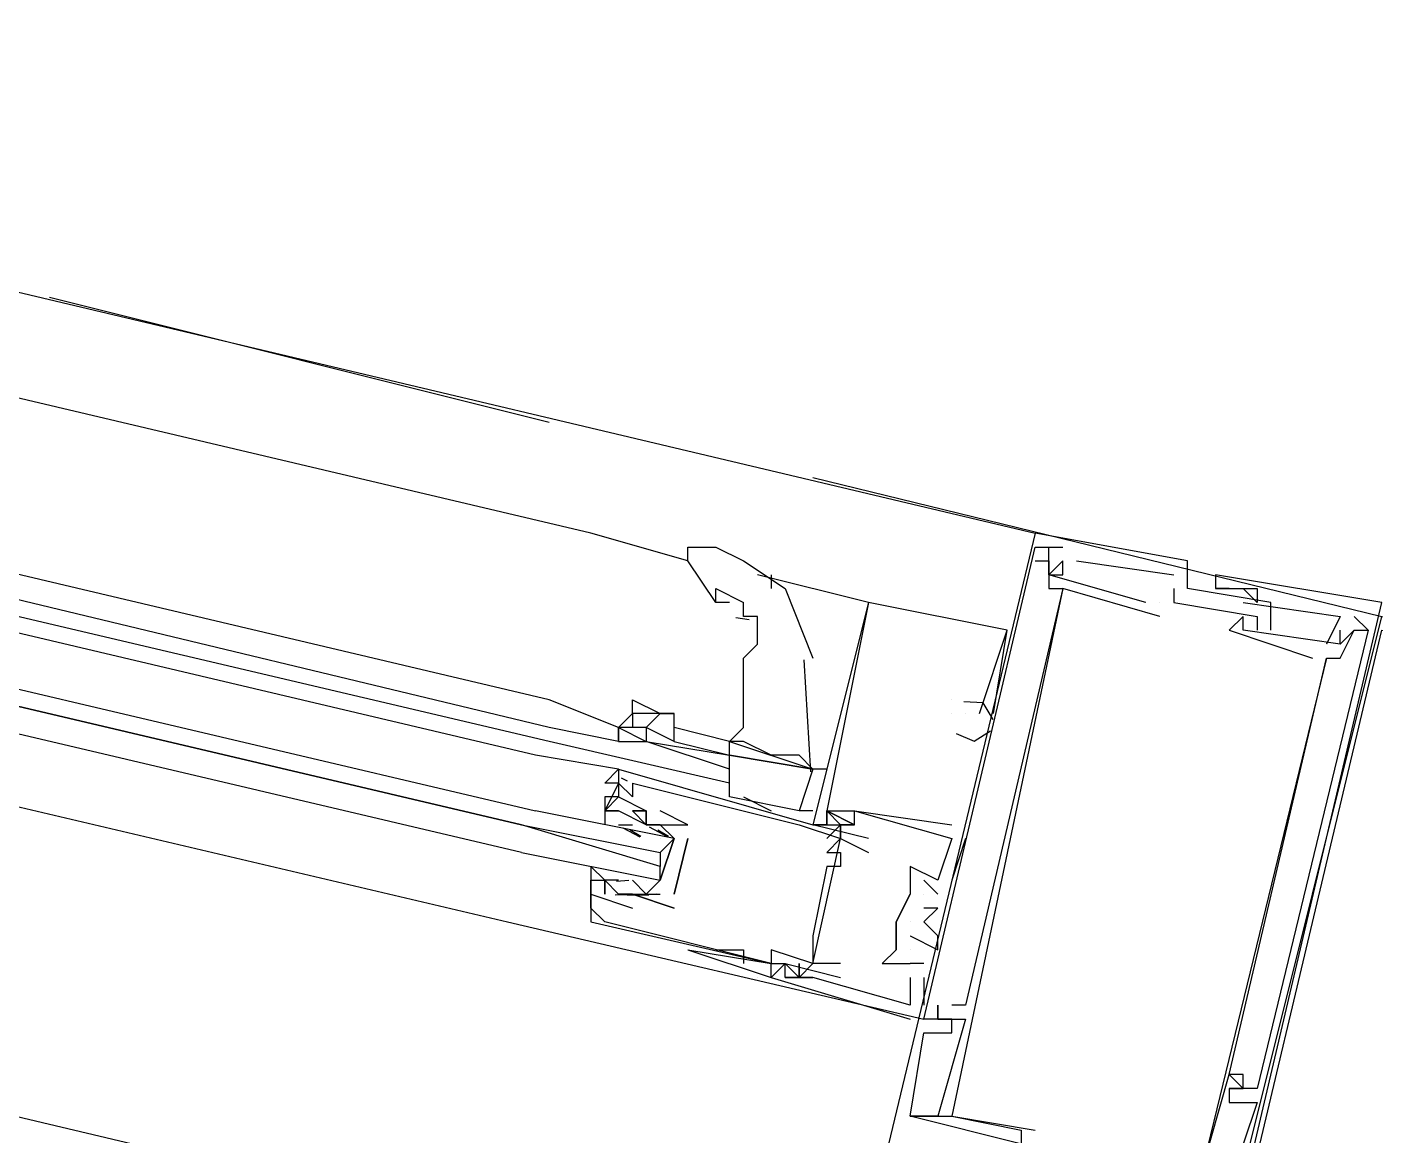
# Model space of a CAD drawing. Header units: feet. Extents: x -84 to 198, y -22 to 181.
# Drawn here: x 101.618 to 102.913, y 25.013 to 26.077 of the extents above; entities that cross this region are included whole.
import ezdxf

# ---------------------------------------------------------------- set-up
doc = ezdxf.new("R2010")
doc.units = ezdxf.units.FT
doc.layers.add('A-LINEA', color=7, linetype='CONTINUOUS')

msp = doc.modelspace()

# ---------------------------------------------------------------- linework, layer by layer
at = {"layer": 'A-LINEA'}
for p, q in [((95.3333, 27.3111), (102.5867, 25.5911)), ((95.16, 26.5511), (102.4, 24.8444)), ((102.16, 25.5911), (99.0533, 26.3244)), ((102.12, 25.4311), (99.0133, 26.1644)), ((102.12, 25.4044), (99.0133, 26.1511)), ((102.12, 25.3911), (99, 26.1244)), ((102.1067, 25.3778), (99, 26.1111)), ((98.96, 25.9511), (102.08, 25.2178)), ((101.64, 25.8178), (102.12, 25.6978)), ((101.64, 25.8178), (102.12, 25.6978)), ((102.3733, 25.6444), (102.92, 25.5111)), ((102.3733, 25.6444), (102.92, 25.5111)), ((102.2533, 25.5644), (102.16, 25.5911)), ((102.5867, 25.5911), (102.5867, 25.5911)), ((102.5867, 25.5911), (102.5867, 25.5911)), ((102.5867, 25.5911), (102.5867, 25.5911)), ((102.5867, 25.5778), (102.5867, 25.5778)), ((102.5867, 25.5778), (102.5867, 25.5778)), ((102.5867, 25.5778), (102.5867, 25.5778)), ((102.6, 25.5778), (102.6, 25.5778)), ((102.6, 25.5778), (102.6, 25.5778)), ((102.6, 25.5778), (102.6, 25.5778)), ((102.6133, 25.5778), (102.6133, 25.5778)), ((102.6133, 25.5778), (102.6133, 25.5778)), ((102.6133, 25.5778), (102.6133, 25.5778)), ((102.5867, 25.5644), (102.5867, 25.5644)), ((102.5867, 25.5644), (102.5867, 25.5644)), ((102.5867, 25.5644), (102.5867, 25.5644)), ((102.6, 25.5644), (102.6, 25.5644)), ((102.6, 25.5644), (102.6, 25.5644)), ((102.6, 25.5644), (102.6, 25.5644)), ((102.6, 25.5644), (102.6, 25.5644)), ((102.6, 25.5644), (102.6, 25.5644)), ((102.6, 25.5644), (102.6, 25.5644)), ((102.6133, 25.5644), (102.6133, 25.5644)), ((102.6133, 25.5644), (102.6133, 25.5644)), ((102.6133, 25.5644), (102.6133, 25.5644)), ((102.6133, 25.5644), (102.6133, 25.5644)), ((102.6133, 25.5644), (102.6133, 25.5644)), ((102.6133, 25.5644), (102.6133, 25.5644)), ((102.6267, 25.5644), (102.72, 25.5511)), ((102.6267, 25.5644), (102.6267, 25.5644)), ((102.6267, 25.5644), (102.72, 25.5511)), ((102.6267, 25.5644), (102.6267, 25.5644)), ((102.6267, 25.5644), (102.72, 25.5511)), ((102.6267, 25.5644), (102.6267, 25.5644)), ((102.7333, 25.5644), (102.7333, 25.5644)), ((102.7333, 25.5644), (102.7333, 25.5644)), ((102.7333, 25.5644), (102.7333, 25.5644)), ((102.4267, 25.5244), (102.32, 25.5511)), ((102.3333, 25.5511), (102.3333, 25.5378)), ((102.6, 25.5511), (102.6, 25.5511)), ((102.6, 25.5511), (102.6, 25.5511)), ((102.6, 25.5511), (102.6, 25.5511)), ((102.6, 25.5511), (102.6, 25.5511)), ((102.6, 25.5511), (102.6, 25.5511)), ((102.6, 25.5511), (102.6, 25.5511)), ((102.6133, 25.5511), (102.6133, 25.5511)), ((102.6133, 25.5511), (102.6133, 25.5511)), ((102.6133, 25.5511), (102.6133, 25.5511)), ((102.72, 25.5511), (102.72, 25.5511)), ((102.72, 25.5511), (102.72, 25.5511)), ((102.72, 25.5511), (102.72, 25.5511)), ((102.76, 25.5511), (102.76, 25.5511)), ((102.76, 25.5511), (102.76, 25.5511)), ((102.76, 25.5511), (102.76, 25.5511)), ((102.6, 25.5378), (102.6, 25.5378)), ((102.6, 25.5378), (102.6, 25.5378)), ((102.6, 25.5378), (102.6, 25.5378)), ((102.6133, 25.5378), (102.6133, 25.5378)), ((102.6133, 25.5378), (102.6133, 25.5378)), ((102.6133, 25.5378), (102.6133, 25.5378)), ((102.6133, 25.5378), (102.6133, 25.5378)), ((102.6133, 25.5378), (102.6133, 25.5378)), ((102.6133, 25.5378), (102.6133, 25.5378)), ((102.72, 25.5378), (102.72, 25.5378)), ((102.72, 25.5378), (102.72, 25.5378)), ((102.72, 25.5378), (102.72, 25.5378)), ((102.7333, 25.5378), (102.7333, 25.5378)), ((102.7333, 25.5378), (102.7333, 25.5378)), ((102.7333, 25.5378), (102.7333, 25.5378)), ((102.76, 25.5378), (102.76, 25.5378)), ((102.76, 25.5378), (102.76, 25.5378)), ((102.76, 25.5378), (102.76, 25.5378)), ((102.76, 25.5378), (102.76, 25.5378)), ((102.76, 25.5378), (102.76, 25.5378)), ((102.76, 25.5378), (102.76, 25.5378)), ((102.7733, 25.5378), (102.7733, 25.5378)), ((102.7733, 25.5378), (102.7733, 25.5378)), ((102.7733, 25.5378), (102.7733, 25.5378)), ((102.7733, 25.5378), (102.7733, 25.5378)), ((102.7733, 25.5378), (102.7733, 25.5378)), ((102.7733, 25.5378), (102.7733, 25.5378)), ((102.7867, 25.5378), (102.7867, 25.5378)), ((102.7867, 25.5378), (102.7867, 25.5378)), ((102.7867, 25.5378), (102.7867, 25.5378)), ((102.8, 25.5378), (102.8, 25.5378)), ((102.8, 25.5378), (102.8, 25.5378)), ((102.8, 25.5378), (102.8, 25.5378)), ((102.2933, 25.5244), (102.28, 25.5244)), ((102.4267, 25.5244), (102.4267, 25.5244)), ((102.4267, 25.5244), (102.4267, 25.5244)), ((102.4267, 25.5244), (102.4267, 25.5244)), ((102.4267, 25.5244), (102.4267, 25.5244)), ((102.4267, 25.5244), (102.4267, 25.5244)), ((102.4267, 25.5244), (102.4267, 25.5244)), ((102.4267, 25.5244), (102.4267, 25.5244)), ((102.4267, 25.5244), (102.4267, 25.5244)), ((102.4267, 25.5244), (102.4267, 25.5244)), ((102.6933, 25.5244), (102.6933, 25.5244)), ((102.6933, 25.5244), (102.6933, 25.5244)), ((102.6933, 25.5244), (102.6933, 25.5244)), ((102.7067, 25.5244), (102.7067, 25.5244)), ((102.7067, 25.5244), (102.7067, 25.5244)), ((102.7067, 25.5244), (102.7067, 25.5244)), ((102.7067, 25.5244), (102.7067, 25.5244)), ((102.7067, 25.5244), (102.7067, 25.5244)), ((102.7067, 25.5244), (102.7067, 25.5244)), ((102.72, 25.5244), (102.72, 25.5244)), ((102.72, 25.5244), (102.72, 25.5244)), ((102.72, 25.5244), (102.72, 25.5244)), ((102.7867, 25.5244), (102.7867, 25.5244)), ((102.7867, 25.5244), (102.7867, 25.5244)), ((102.7867, 25.5244), (102.7867, 25.5244)), ((102.8, 25.5244), (102.8, 25.5244)), ((102.8, 25.5244), (102.8, 25.5244)), ((102.8, 25.5244), (102.8, 25.5244)), ((102.8133, 25.5244), (102.8133, 25.5244)), ((102.8133, 25.5244), (102.8133, 25.5244)), ((102.8133, 25.5244), (102.8133, 25.5244)), ((102.3121, 25.5079), (102.2993, 25.5097)), ((102.7067, 25.5111), (102.7067, 25.5111)), ((102.7067, 25.5111), (102.7067, 25.5111)), ((102.7067, 25.5111), (102.7067, 25.5111)), ((102.7867, 25.5111), (102.7867, 25.5111)), ((102.7867, 25.5111), (102.7867, 25.5111)), ((102.7867, 25.5111), (102.7867, 25.5111)), ((102.8, 25.5111), (102.8, 25.5111)), ((102.8, 25.5111), (102.8, 25.5111)), ((102.8, 25.5111), (102.8, 25.5111)), ((102.88, 25.5111), (102.88, 25.5111)), ((102.88, 25.5111), (102.88, 25.5111)), ((102.88, 25.5111), (102.88, 25.5111)), ((102.8933, 25.5111), (102.9067, 25.4978)), ((102.8933, 25.5111), (102.8933, 25.5111)), ((102.8933, 25.5111), (102.9067, 25.4978)), ((102.8933, 25.5111), (102.8933, 25.5111)), ((102.8933, 25.5111), (102.9067, 25.4978)), ((102.8933, 25.5111), (102.8933, 25.5111)), ((102.5467, 25.4178), (102.56, 25.4978)), ((102.5467, 25.4178), (102.56, 25.4978)), ((102.5467, 25.4178), (102.56, 25.4978)), ((102.56, 25.4978), (102.56, 25.4978)), ((102.56, 25.4978), (102.56, 25.4978)), ((102.56, 25.4978), (102.56, 25.4978)), ((102.56, 25.4978), (102.56, 25.4978)), ((102.56, 25.4978), (102.56, 25.4978)), ((102.56, 25.4978), (102.56, 25.4978)), ((102.7733, 25.4978), (102.7733, 25.4978)), ((102.7733, 25.4978), (102.7733, 25.4978)), ((102.7733, 25.4978), (102.7733, 25.4978)), ((102.7867, 25.4978), (102.7867, 25.4978)), ((102.7867, 25.4978), (102.7867, 25.4978)), ((102.7867, 25.4978), (102.7867, 25.4978)), ((102.8, 25.4978), (102.8, 25.4978)), ((102.8, 25.4978), (102.8, 25.4978)), ((102.8, 25.4978), (102.8, 25.4978)), ((102.8133, 25.4978), (102.8133, 25.4978)), ((102.8133, 25.4978), (102.8133, 25.4978)), ((102.8133, 25.4978), (102.8133, 25.4978)), ((102.88, 25.4844), (102.88, 25.4978)), ((102.88, 25.4978), (102.88, 25.4978)), ((102.88, 25.4844), (102.88, 25.4978)), ((102.88, 25.4978), (102.88, 25.4978)), ((102.88, 25.4844), (102.88, 25.4978)), ((102.88, 25.4978), (102.88, 25.4978)), ((102.8933, 25.4978), (102.8933, 25.4978)), ((102.8933, 25.4978), (102.8933, 25.4978)), ((102.8933, 25.4978), (102.8933, 25.4978)), ((102.8933, 25.4978), (102.8933, 25.4978)), ((102.8933, 25.4978), (102.8933, 25.4978)), ((102.8933, 25.4978), (102.8933, 25.4978)), ((102.8933, 25.4978), (102.8933, 25.4978)), ((102.8933, 25.4978), (102.8933, 25.4978)), ((102.8933, 25.4978), (102.8933, 25.4978)), ((102.9067, 25.4978), (102.9067, 25.4978)), ((102.9067, 25.4978), (102.9067, 25.4978)), ((102.9067, 25.4978), (102.9067, 25.4978)), ((102.8667, 25.4844), (102.8667, 25.4844)), ((102.8667, 25.4844), (102.8667, 25.4844)), ((102.8667, 25.4844), (102.8667, 25.4844)), ((102.88, 25.4844), (102.88, 25.4844)), ((102.88, 25.4844), (102.88, 25.4844)), ((102.88, 25.4844), (102.88, 25.4844)), ((102.88, 25.4844), (102.88, 25.4844)), ((102.88, 25.4844), (102.88, 25.4844)), ((102.88, 25.4844), (102.88, 25.4844)), ((102.3713, 25.3618), (102.365, 25.4694)), ((102.8533, 25.4711), (102.8533, 25.4711)), ((102.8533, 25.4711), (102.8533, 25.4711)), ((102.8533, 25.4711), (102.8533, 25.4711)), ((102.8667, 25.4711), (102.8667, 25.4711)), ((102.8667, 25.4711), (102.8667, 25.4711)), ((102.8667, 25.4711), (102.8667, 25.4711)), ((102.8667, 25.4711), (102.8667, 25.4711)), ((102.8667, 25.4711), (102.8667, 25.4711)), ((102.8667, 25.4711), (102.8667, 25.4711)), ((102.88, 25.4711), (102.88, 25.4711)), ((102.88, 25.4711), (102.88, 25.4711)), ((102.88, 25.4711), (102.88, 25.4711)), ((102.1867, 25.4044), (102.12, 25.4311)), ((102.2, 25.4311), (102.2, 25.4311)), ((102.5067, 25.4311), (102.5067, 25.4311)), ((102.5067, 25.4311), (102.5067, 25.4311)), ((102.5067, 25.4311), (102.5067, 25.4311)), ((102.5067, 25.4311), (102.5067, 25.4311)), ((102.5067, 25.4311), (102.5067, 25.4311)), ((102.5067, 25.4311), (102.5067, 25.4311)), ((102.2, 25.4178), (102.2, 25.4178)), ((102.5067, 25.4178), (102.5067, 25.4178)), ((102.5067, 25.4178), (102.5067, 25.4178)), ((102.5067, 25.4178), (102.5067, 25.4178)), ((102.5067, 25.4178), (102.5067, 25.4178)), ((102.5067, 25.4178), (102.5067, 25.4178)), ((102.5067, 25.4178), (102.5067, 25.4178)), ((102.52, 25.4178), (102.52, 25.4178)), ((102.52, 25.4178), (102.52, 25.4178)), ((102.52, 25.4178), (102.52, 25.4178)), ((102.5333, 25.4178), (102.5333, 25.4178)), ((102.5333, 25.4178), (102.5333, 25.4178)), ((102.5333, 25.4178), (102.5333, 25.4178)), ((102.5333, 25.4178), (102.5333, 25.4178)), ((102.5333, 25.4178), (102.5333, 25.4178)), ((102.5333, 25.4178), (102.5333, 25.4178)), ((102.5333, 25.4178), (102.5333, 25.4178)), ((102.5333, 25.4178), (102.5333, 25.4178)), ((102.5333, 25.4178), (102.5333, 25.4178)), ((102.5467, 25.4178), (102.5467, 25.4178)), ((102.5467, 25.4178), (102.5467, 25.4178)), ((102.5467, 25.4178), (102.5467, 25.4178)), ((102.1867, 25.3911), (102.12, 25.4044)), ((102.1867, 25.4044), (102.1867, 25.4044)), ((102.2, 25.4044), (102.1867, 25.4044)), ((102.2933, 25.3911), (102.24, 25.4044)), ((102.2933, 25.3511), (102.12, 25.3911)), ((102.1867, 25.3911), (102.1867, 25.3911)), ((102.24, 25.3911), (102.2933, 25.3778)), ((102.2933, 25.3911), (102.2933, 25.3911)), ((102.2933, 25.3911), (102.2933, 25.3911)), ((102.2933, 25.3778), (102.2933, 25.3778)), ((102.1867, 25.3644), (102.3733, 25.3111)), ((102.1867, 25.3644), (102.1867, 25.3644)), ((102.3867, 25.3644), (102.3733, 25.3644)), ((102.1867, 25.3511), (102.1867, 25.3511)), ((102.1867, 25.3511), (102.1867, 25.3511)), ((102.1893, 25.356), (102.1949, 25.3532)), ((102.1893, 25.356), (102.1949, 25.3532)), ((102.1893, 25.356), (102.1949, 25.3532)), ((102.2, 25.3511), (102.2, 25.3511)), ((102.1867, 25.3378), (102.1867, 25.3378)), ((102.2, 25.3378), (102.2, 25.3378)), ((102.36, 25.3244), (102.2933, 25.3378)), ((102.3067, 25.3378), (102.3333, 25.3244)), ((102.1733, 25.3244), (102.1733, 25.3244)), ((102.1867, 25.3244), (102.1867, 25.3244)), ((102.2, 25.3244), (102.2, 25.3244)), ((102.2, 25.3244), (102.2, 25.3244)), ((102.2133, 25.3244), (102.2133, 25.3244)), ((102.2133, 25.3244), (102.2133, 25.3244)), ((102.2133, 25.3244), (102.2133, 25.3244)), ((102.2267, 25.3244), (102.2267, 25.3244)), ((102.3733, 25.3244), (102.36, 25.3244)), ((102.3867, 25.3244), (102.3867, 25.3244)), ((102.3867, 25.3244), (102.3867, 25.3244)), ((102.3867, 25.3244), (102.3867, 25.3244)), ((102.3867, 25.3244), (102.3867, 25.3244)), ((102.3867, 25.3244), (102.3867, 25.3244)), ((102.3867, 25.3244), (102.3867, 25.3244)), ((102.4133, 25.3244), (102.4133, 25.3244)), ((102.4133, 25.3244), (102.4133, 25.3244)), ((102.4133, 25.3244), (102.4133, 25.3244)), ((102.4133, 25.3244), (102.4133, 25.3244)), ((102.4133, 25.3244), (102.4133, 25.3244)), ((102.4133, 25.3244), (102.4133, 25.3244)), ((102.1867, 25.3111), (102.1867, 25.3111)), ((102.1867, 25.3111), (102.1867, 25.3111)), ((102.1867, 25.3111), (102.2, 25.3111)), ((102.1908, 25.3081), (102.207, 25.2996)), ((102.1978, 25.3063), (102.208, 25.3)), ((102.2, 25.3111), (102.2, 25.3111)), ((102.2133, 25.3111), (102.2133, 25.3111)), ((102.2133, 25.3111), (102.2133, 25.3111)), ((102.2162, 25.3091), (102.2341, 25.2995)), ((102.2245, 25.3063), (102.2346, 25.3)), ((102.2533, 25.3111), (102.2533, 25.3111)), ((102.2533, 25.3111), (102.2533, 25.3111)), ((102.36, 25.3111), (102.36, 25.3111)), ((102.4267, 25.2978), (102.3733, 25.3111)), ((102.3733, 25.3111), (102.3733, 25.3111)), ((102.3733, 25.3111), (102.3733, 25.3111)), ((102.3867, 25.3111), (102.3733, 25.3111)), ((102.3733, 25.3111), (102.3733, 25.3111)), ((102.3867, 25.3111), (102.3733, 25.3111)), ((102.3733, 25.3111), (102.3733, 25.3111)), ((102.3867, 25.3111), (102.3733, 25.3111)), ((102.3733, 25.3111), (102.3733, 25.3111)), ((102.3867, 25.3111), (102.3867, 25.3111)), ((102.3867, 25.3111), (102.3867, 25.3111)), ((102.3867, 25.3111), (102.3867, 25.3111)), ((102.4, 25.3111), (102.4, 25.2978)), ((102.4, 25.3111), (102.4, 25.2978)), ((102.4, 25.3111), (102.4, 25.3111)), ((102.4, 25.3111), (102.4, 25.3111)), ((102.4, 25.3111), (102.4, 25.2978)), ((102.4, 25.3111), (102.4, 25.2978)), ((102.4, 25.3111), (102.4, 25.3111)), ((102.4, 25.3111), (102.4, 25.3111)), ((102.4, 25.3111), (102.4, 25.2978)), ((102.4, 25.3111), (102.4, 25.2978)), ((102.4, 25.3111), (102.4, 25.3111)), ((102.4, 25.3111), (102.4, 25.3111)), ((102.4133, 25.3111), (102.4133, 25.3111)), ((102.4133, 25.3111), (102.4133, 25.3111)), ((102.4133, 25.3111), (102.4133, 25.3111)), ((102.4133, 25.3111), (102.4133, 25.3111)), ((102.4133, 25.3111), (102.4133, 25.3111)), ((102.4133, 25.3111), (102.4133, 25.3111)), ((102.5067, 25.3111), (102.5067, 25.3111)), ((102.5067, 25.3111), (102.5067, 25.3111)), ((102.5067, 25.3111), (102.5067, 25.3111)), ((102.2267, 25.2978), (102.2267, 25.2978)), ((102.2533, 25.2978), (102.24, 25.2444)), ((102.2533, 25.2978), (102.2533, 25.2978)), ((102.2533, 25.2978), (102.2533, 25.2978)), ((102.3733, 25.1778), (102.4, 25.2978)), ((102.3733, 25.1778), (102.4, 25.2978)), ((102.3733, 25.1778), (102.4, 25.2978)), ((102.4, 25.2978), (102.4, 25.2978)), ((102.4, 25.2978), (102.4, 25.2978)), ((102.4267, 25.2978), (102.4267, 25.2978)), ((102.52, 25.2978), (102.5067, 25.2578)), ((102.5067, 25.2978), (102.5067, 25.2978)), ((102.5067, 25.2978), (102.5067, 25.2978)), ((102.52, 25.2978), (102.5067, 25.2578)), ((102.5067, 25.2978), (102.5067, 25.2978)), ((102.5067, 25.2978), (102.5067, 25.2978)), ((102.52, 25.2978), (102.5067, 25.2578)), ((102.5067, 25.2978), (102.5067, 25.2978)), ((102.5067, 25.2978), (102.5067, 25.2978)), ((102.52, 25.2978), (102.52, 25.2978)), ((102.52, 25.2978), (102.52, 25.2978)), ((102.52, 25.2978), (102.52, 25.2978)), ((102.2267, 25.2844), (102.2267, 25.2711)), ((102.3867, 25.2844), (102.3867, 25.2844)), ((102.4, 25.2844), (102.4, 25.2844)), ((102.4267, 25.2844), (102.4267, 25.2844)), ((102.3867, 25.2711), (102.3867, 25.2711)), ((102.4, 25.2711), (102.4, 25.2711)), ((102.4667, 25.2711), (102.4667, 25.2711)), ((102.4667, 25.2711), (102.4667, 25.2711)), ((102.4667, 25.2711), (102.4667, 25.2711)), ((102.16, 25.2578), (102.16, 25.2578)), ((102.1733, 25.2578), (102.1733, 25.2578)), ((102.1867, 25.2578), (102.1733, 25.2578)), ((102.1964, 25.2576), (102.1846, 25.2566)), ((102.1867, 25.2578), (102.1867, 25.2578)), ((102.2133, 25.2578), (102.2133, 25.2578)), ((102.4667, 25.2578), (102.4667, 25.2444)), ((102.48, 25.2578), (102.4933, 25.2444)), ((102.48, 25.2578), (102.48, 25.2578)), ((102.48, 25.2578), (102.4933, 25.2444)), ((102.48, 25.2578), (102.48, 25.2578)), ((102.48, 25.2578), (102.4933, 25.2444)), ((102.48, 25.2578), (102.48, 25.2578)), ((102.4933, 25.2578), (102.4933, 25.2578)), ((102.4933, 25.2578), (102.4933, 25.2578)), ((102.4933, 25.2578), (102.4933, 25.2578)), ((102.4933, 25.2578), (102.4933, 25.2578)), ((102.4933, 25.2578), (102.4933, 25.2578)), ((102.4933, 25.2578), (102.4933, 25.2578)), ((102.5067, 25.2578), (102.5067, 25.2578)), ((102.5067, 25.2578), (102.5067, 25.2578)), ((102.5067, 25.2578), (102.5067, 25.2578)), ((102.16, 25.2444), (102.16, 25.2444)), ((102.2018, 25.2437), (102.1835, 25.2434)), ((102.1867, 25.2444), (102.1867, 25.2444)), ((102.2156, 25.2436), (102.1952, 25.243)), ((102.2, 25.2444), (102.2, 25.2444)), ((102.2, 25.2444), (102.2, 25.2444)), ((102.2231, 25.2443), (102.2112, 25.2433)), ((102.24, 25.2444), (102.24, 25.2444)), ((102.24, 25.2444), (102.24, 25.2444)), ((102.4667, 25.2444), (102.4667, 25.2444)), ((102.4667, 25.2444), (102.4667, 25.2444)), ((102.4667, 25.2444), (102.4667, 25.2444)), ((102.48, 25.2444), (102.48, 25.2444)), ((102.48, 25.2444), (102.48, 25.2444)), ((102.48, 25.2444), (102.48, 25.2444)), ((102.4933, 25.2444), (102.4933, 25.2444)), ((102.4933, 25.2444), (102.4933, 25.2444)), ((102.4933, 25.2444), (102.4933, 25.2444)), ((102.16, 25.2311), (102.16, 25.2311)), ((102.2, 25.2311), (102.2, 25.2311)), ((102.24, 25.2311), (102.24, 25.2311)), ((102.24, 25.2311), (102.24, 25.2311)), ((102.48, 25.2311), (102.48, 25.2311)), ((102.48, 25.2311), (102.48, 25.2311)), ((102.48, 25.2311), (102.48, 25.2311)), ((102.4933, 25.2311), (102.4933, 25.2311)), ((102.4933, 25.2311), (102.4933, 25.2311)), ((102.4933, 25.2311), (102.4933, 25.2311)), ((102.08, 25.2178), (102.48, 25.1244)), ((102.16, 25.2178), (102.16, 25.2178)), ((102.1733, 25.2178), (102.1733, 25.2178)), ((102.4533, 25.2178), (102.4533, 25.2178)), ((102.4533, 25.2178), (102.4533, 25.2178)), ((102.4533, 25.2178), (102.4533, 25.2178)), ((102.4533, 25.2178), (102.4533, 25.2178)), ((102.4533, 25.2178), (102.4533, 25.2178)), ((102.4667, 25.2178), (102.4667, 25.2178)), ((102.4667, 25.2178), (102.4667, 25.2178)), ((102.4667, 25.2178), (102.4667, 25.2178)), ((102.48, 25.2178), (102.48, 25.2178)), ((102.48, 25.2178), (102.48, 25.2178)), ((102.48, 25.2178), (102.48, 25.2178)), ((102.3733, 25.2044), (102.3733, 25.2044)), ((102.4667, 25.2044), (102.4667, 25.2044)), ((102.4667, 25.2044), (102.4667, 25.2044)), ((102.4667, 25.2044), (102.4667, 25.2044)), ((102.4933, 25.2044), (102.4933, 25.2044)), ((102.4933, 25.2044), (102.4933, 25.2044)), ((102.4933, 25.2044), (102.4933, 25.2044)), ((102.2533, 25.1911), (102.3333, 25.1778)), ((102.2533, 25.1911), (102.3333, 25.1778)), ((102.28, 25.1911), (102.3067, 25.1911)), ((102.28, 25.1911), (102.28, 25.1911)), ((102.3067, 25.1911), (102.3067, 25.1778)), ((102.3333, 25.1911), (102.3333, 25.1911)), ((102.3733, 25.1911), (102.3733, 25.1911)), ((102.4533, 25.1911), (102.4533, 25.1911)), ((102.4533, 25.1911), (102.4533, 25.1911)), ((102.4533, 25.1911), (102.4533, 25.1911)), ((102.4667, 25.1911), (102.4667, 25.1911)), ((102.4667, 25.1911), (102.4667, 25.1911)), ((102.4667, 25.1911), (102.4667, 25.1911)), ((102.4933, 25.1911), (102.4933, 25.1911)), ((102.4933, 25.1911), (102.4933, 25.1911)), ((102.4933, 25.1911), (102.4933, 25.1911)), ((102.3333, 25.1778), (102.3333, 25.1778)), ((102.3333, 25.1778), (102.3333, 25.1778)), ((102.3467, 25.1778), (102.3467, 25.1778)), ((102.3467, 25.1778), (102.3467, 25.1778)), ((102.3467, 25.1778), (102.3467, 25.1778)), ((102.3467, 25.1778), (102.3467, 25.1778)), ((102.3467, 25.1644), (102.3467, 25.1778)), ((102.3467, 25.1644), (102.3467, 25.1778)), ((102.36, 25.1644), (102.3733, 25.1778)), ((102.36, 25.1644), (102.3733, 25.1778)), ((102.3733, 25.1778), (102.3733, 25.1778)), ((102.3733, 25.1778), (102.3733, 25.1778)), ((102.4, 25.1778), (102.4, 25.1778)), ((102.44, 25.1778), (102.44, 25.1778)), ((102.44, 25.1778), (102.44, 25.1778)), ((102.44, 25.1778), (102.44, 25.1778)), ((102.4667, 25.1778), (102.4667, 25.1778)), ((102.4667, 25.1778), (102.4667, 25.1778)), ((102.4667, 25.1778), (102.4667, 25.1778)), ((102.4667, 25.1778), (102.4667, 25.1778)), ((102.4667, 25.1778), (102.4667, 25.1778)), ((102.4667, 25.1778), (102.4667, 25.1778)), ((102.48, 25.1778), (102.48, 25.1778)), ((102.48, 25.1778), (102.48, 25.1778)), ((102.48, 25.1778), (102.48, 25.1778)), ((102.32, 25.1644), (102.32, 25.1644)), ((102.3333, 25.1644), (102.3333, 25.1644)), ((102.3333, 25.1644), (102.3333, 25.1644)), ((102.3333, 25.1644), (102.3333, 25.1644)), ((102.3467, 25.1644), (102.3467, 25.1644)), ((102.3467, 25.1644), (102.3467, 25.1644)), ((102.3467, 25.1644), (102.3467, 25.1644)), ((102.36, 25.1644), (102.36, 25.1644)), ((102.36, 25.1644), (102.36, 25.1644)), ((102.36, 25.1644), (102.36, 25.1644)), ((102.36, 25.1644), (102.36, 25.1644)), ((102.3733, 25.1644), (102.3733, 25.1644)), ((102.3733, 25.1644), (102.3733, 25.1644)), ((102.3733, 25.1644), (102.3733, 25.1644)), ((102.3733, 25.1644), (102.3733, 25.1644)), ((102.3733, 25.1644), (102.3733, 25.1644)), ((102.3733, 25.1644), (102.3733, 25.1644)), ((102.4, 25.1644), (102.4, 25.1644)), ((102.4667, 25.1644), (102.4667, 25.1644)), ((102.4667, 25.1644), (102.4667, 25.1644)), ((102.4667, 25.1644), (102.4667, 25.1644)), ((102.48, 25.1644), (102.48, 25.1378)), ((102.48, 25.1644), (102.48, 25.1644)), ((102.48, 25.1644), (102.48, 25.1378)), ((102.48, 25.1644), (102.48, 25.1644)), ((102.48, 25.1644), (102.48, 25.1378)), ((102.48, 25.1644), (102.48, 25.1644)), ((102.4667, 25.1378), (102.4667, 25.1378)), ((102.4667, 25.1378), (102.4667, 25.1378)), ((102.4667, 25.1378), (102.4667, 25.1378)), ((102.4667, 25.1378), (102.4667, 25.1378)), ((102.4667, 25.1378), (102.4667, 25.1378)), ((102.4667, 25.1378), (102.4667, 25.1378)), ((102.48, 25.1378), (102.48, 25.1378)), ((102.48, 25.1378), (102.48, 25.1378)), ((102.48, 25.1378), (102.48, 25.1378)), ((102.4933, 25.1378), (102.4933, 25.1378)), ((102.4933, 25.1244), (102.4933, 25.1378)), ((102.4933, 25.1378), (102.4933, 25.1378)), ((102.4933, 25.1244), (102.4933, 25.1378)), ((102.4933, 25.1378), (102.4933, 25.1378)), ((102.4933, 25.1244), (102.4933, 25.1378)), ((102.5067, 25.1378), (102.5067, 25.1378)), ((102.5067, 25.1378), (102.5067, 25.1378)), ((102.5067, 25.1378), (102.5067, 25.1378)), ((102.52, 25.1378), (102.52, 25.1378)), ((102.52, 25.1378), (102.52, 25.1378)), ((102.52, 25.1378), (102.52, 25.1378)), ((102.4667, 25.1244), (102.4667, 25.1244)), ((102.4667, 25.1244), (102.4667, 25.1244)), ((102.4667, 25.1244), (102.4667, 25.1244)), ((102.48, 25.1244), (102.48, 25.1244)), ((102.48, 25.1244), (102.48, 25.1244)), ((102.48, 25.1244), (102.48, 25.1244)), ((102.4933, 25.1244), (102.4933, 25.1244)), ((102.4933, 25.1244), (102.4933, 25.1244)), ((102.4933, 25.1244), (102.4933, 25.1244)), ((102.4933, 25.1244), (102.4933, 25.1244)), ((102.4933, 25.1244), (102.4933, 25.1244)), ((102.4933, 25.1244), (102.4933, 25.1244)), ((102.5067, 25.1244), (102.5067, 25.1244)), ((102.5067, 25.1244), (102.5067, 25.1244)), ((102.5067, 25.1244), (102.5067, 25.1244)), ((102.5067, 25.1244), (102.5067, 25.1244)), ((102.5067, 25.1244), (102.5067, 25.1244)), ((102.5067, 25.1244), (102.5067, 25.1244)), ((102.52, 25.1244), (102.52, 25.1244)), ((102.52, 25.1244), (102.52, 25.1244)), ((102.52, 25.1244), (102.52, 25.1244)), ((102.48, 25.1111), (102.48, 25.1111)), ((102.48, 25.1111), (102.48, 25.1111)), ((102.48, 25.1111), (102.48, 25.1111)), ((102.5067, 25.1111), (102.5067, 25.1111)), ((102.5067, 25.1111), (102.5067, 25.1111)), ((102.5067, 25.1111), (102.5067, 25.1111)), ((102.7733, 25.0711), (102.7733, 25.0711)), ((102.7733, 25.0711), (102.7733, 25.0711)), ((102.7733, 25.0711), (102.7733, 25.0711)), ((102.7733, 25.0711), (102.7733, 25.0711)), ((102.7733, 25.0711), (102.7733, 25.0711)), ((102.7733, 25.0711), (102.7733, 25.0711)), ((102.7867, 25.0711), (102.7867, 25.0711)), ((102.7867, 25.0711), (102.7867, 25.0711)), ((102.7867, 25.0711), (102.7867, 25.0711)), ((102.7733, 25.0578), (102.7733, 25.0578)), ((102.7733, 25.0578), (102.7733, 25.0578)), ((102.7733, 25.0578), (102.7733, 25.0578)), ((102.7733, 25.0578), (102.7733, 25.0578)), ((102.7733, 25.0578), (102.7733, 25.0578)), ((102.7733, 25.0578), (102.7733, 25.0578)), ((102.7867, 25.0578), (102.7867, 25.0578)), ((102.7867, 25.0578), (102.7867, 25.0578)), ((102.7867, 25.0578), (102.7867, 25.0578)), ((102.7867, 25.0578), (102.7867, 25.0578)), ((102.7867, 25.0578), (102.7867, 25.0578)), ((102.7867, 25.0578), (102.7867, 25.0578)), ((102.8, 25.0578), (102.8, 25.0578)), ((102.8, 25.0578), (102.8, 25.0578)), ((102.8, 25.0578), (102.8, 25.0578)), ((102.7733, 25.0444), (102.7733, 25.0444)), ((102.7733, 25.0444), (102.7733, 25.0444)), ((102.7733, 25.0444), (102.7733, 25.0444)), ((102.8, 25.0444), (102.8, 25.0444)), ((102.8, 25.0444), (102.8, 25.0444)), ((102.8, 25.0444), (102.8, 25.0444)), ((102.4667, 25.0311), (102.4667, 25.0311)), ((102.4667, 25.0311), (102.4667, 25.0311)), ((102.4667, 25.0311), (102.4667, 25.0311)), ((102.4667, 25.0311), (102.4667, 25.0311)), ((102.4667, 25.0311), (102.4667, 25.0311)), ((102.4667, 25.0311), (102.4667, 25.0311)), ((102.4933, 25.0311), (102.4933, 25.0311)), ((102.4933, 25.0311), (102.4933, 25.0311)), ((102.4933, 25.0311), (102.4933, 25.0311)), ((102.4933, 25.0311), (102.4933, 25.0311)), ((102.4933, 25.0311), (102.4933, 25.0311)), ((102.4933, 25.0311), (102.4933, 25.0311)), ((102.5067, 25.0311), (102.5067, 25.0311)), ((102.5067, 25.0311), (102.5067, 25.0311)), ((102.5067, 25.0311), (102.5067, 25.0311)), ((102.5067, 25.0311), (102.5067, 25.0311)), ((102.5067, 25.0311), (102.5067, 25.0311)), ((102.5067, 25.0311), (102.5067, 25.0311)), ((102.5733, 25.0178), (102.5733, 25.0178)), ((102.5733, 25.0178), (102.5733, 25.0178)), ((102.5733, 25.0178), (102.5733, 25.0178)), ((102.5867, 25.0178), (102.5867, 25.0178)), ((102.5867, 25.0178), (102.5867, 25.0178)), ((102.5867, 25.0178), (102.5867, 25.0178))]:
    msp.add_line(p, q, dxfattribs=at)
for points in [[(102.0933, 25.2844), (98.92, 26.0311), (98.92, 26.0444), (98.92, 26.0578), (102.0933, 25.3111), (98.92, 26.0578), (98.92, 26.0711), (98.9333, 26.0711), (102.1067, 25.3244)], [(102.8133, 25.4978), (102.8133, 25.5244), (102.7333, 25.5378), (102.7333, 25.5644), (102.5867, 25.5911), (102.4267, 24.9244), (102.4267, 24.9111)], [(102.8133, 25.4978), (102.8133, 25.5244), (102.7333, 25.5378), (102.7333, 25.5644), (102.5867, 25.5911), (102.4267, 24.9244), (102.4267, 24.9111)], [(102.8133, 25.4978), (102.8133, 25.5244), (102.7333, 25.5378), (102.7333, 25.5644), (102.5867, 25.5911), (102.4267, 24.9244), (102.4267, 24.9111)], [(102.28, 25.5244), (102.2533, 25.5644), (102.2533, 25.5778), (102.2667, 25.5778)], [(102.2667, 25.5778), (102.28, 25.5778), (102.3067, 25.5644), (102.3467, 25.5378), (102.3733, 25.4711)], [(102.48, 25.1244), (102.5867, 25.5778), (102.6133, 25.5778)], [(102.48, 25.1244), (102.5867, 25.5778), (102.6133, 25.5778)], [(102.48, 25.1244), (102.5867, 25.5778), (102.6133, 25.5778)], [(102.6933, 25.5244), (102.6, 25.5511), (102.6, 25.5644), (102.6, 25.5778)], [(102.6933, 25.5244), (102.6, 25.5511), (102.6, 25.5644), (102.6, 25.5778)], [(102.6933, 25.5244), (102.6, 25.5511), (102.6, 25.5644), (102.6, 25.5778)], [(102.5867, 25.5644), (102.6, 25.5644), (102.6, 25.5378), (102.6133, 25.5378), (102.52, 25.1378), (102.5067, 25.1378)], [(102.5867, 25.5644), (102.6, 25.5644), (102.6, 25.5378), (102.6133, 25.5378), (102.52, 25.1378), (102.5067, 25.1378)], [(102.5867, 25.5644), (102.6, 25.5644), (102.6, 25.5378), (102.6133, 25.5378), (102.52, 25.1378), (102.5067, 25.1378)], [(102.6133, 25.5644), (102.6, 25.5511), (102.6133, 25.5511), (102.6133, 25.5644)], [(102.6133, 25.5644), (102.6, 25.5511), (102.6133, 25.5511), (102.6133, 25.5644)], [(102.6133, 25.5644), (102.6, 25.5511), (102.6133, 25.5511), (102.6133, 25.5644)], [(102.76, 24.8578), (102.76, 24.8444), (102.7467, 24.8444), (102.76, 24.8444), (102.92, 25.5244), (102.76, 25.5511), (102.76, 25.5378), (102.7733, 25.5378), (102.76, 25.5378), (102.7733, 25.5378), (102.8, 25.5378), (102.8, 25.5244), (102.7867, 25.5378)], [(102.76, 24.8578), (102.76, 24.8444), (102.7467, 24.8444), (102.76, 24.8444), (102.92, 25.5244), (102.76, 25.5511), (102.76, 25.5378), (102.7733, 25.5378), (102.76, 25.5378), (102.7733, 25.5378), (102.8, 25.5378), (102.8, 25.5244), (102.7867, 25.5378)], [(102.76, 24.8578), (102.76, 24.8444), (102.7467, 24.8444), (102.76, 24.8444), (102.92, 25.5244), (102.76, 25.5511), (102.76, 25.5378), (102.7733, 25.5378), (102.76, 25.5378), (102.7733, 25.5378), (102.8, 25.5378), (102.8, 25.5244), (102.7867, 25.5378)], [(102.28, 25.5244), (102.28, 25.5378), (102.3067, 25.5244)], [(102.7067, 25.5111), (102.6133, 25.5378), (102.5067, 25.0311), (102.5867, 25.0178), (102.5867, 25.0178)], [(102.7067, 25.5111), (102.6133, 25.5378), (102.5067, 25.0311), (102.5867, 25.0178), (102.5867, 25.0178)], [(102.7067, 25.5111), (102.6133, 25.5378), (102.5067, 25.0311), (102.5867, 25.0178), (102.5867, 25.0178)], [(102.72, 25.5378), (102.72, 25.5244), (102.8, 25.5111), (102.8, 25.4978)], [(102.72, 25.5378), (102.72, 25.5244), (102.8, 25.5111), (102.8, 25.4978)], [(102.72, 25.5378), (102.72, 25.5244), (102.8, 25.5111), (102.8, 25.4978)], [(102.2933, 25.3911), (102.3067, 25.4044), (102.3067, 25.4178), (102.3067, 25.4311), (102.3067, 25.4578), (102.3067, 25.4711), (102.32, 25.4844), (102.32, 25.4978), (102.32, 25.5111), (102.3067, 25.5111), (102.3067, 25.5244)], [(102.56, 25.4978), (102.4267, 25.5244), (102.3733, 25.3111), (102.3867, 25.3111), (102.3867, 25.3244), (102.4133, 25.3111), (102.4, 25.3111), (102.4133, 25.3111), (102.4133, 25.3244), (102.5067, 25.2978), (102.4933, 25.2578), (102.4667, 25.2711), (102.4667, 25.2444), (102.4533, 25.2178), (102.4533, 25.1911), (102.44, 25.1778), (102.4667, 25.1778)], [(102.56, 25.4978), (102.4267, 25.5244), (102.3733, 25.3111), (102.3867, 25.3111), (102.3867, 25.3244), (102.4133, 25.3111), (102.4, 25.3111), (102.4133, 25.3111), (102.4133, 25.3244), (102.5067, 25.2978), (102.4933, 25.2578), (102.4667, 25.2711), (102.4667, 25.2444), (102.4533, 25.2178), (102.4533, 25.1911), (102.44, 25.1778), (102.4667, 25.1778)], [(102.56, 25.4978), (102.4267, 25.5244), (102.3733, 25.3111), (102.3867, 25.3111), (102.3867, 25.3244), (102.4133, 25.3111), (102.4, 25.3111), (102.4133, 25.3111), (102.4133, 25.3244), (102.5067, 25.2978), (102.4933, 25.2578), (102.4667, 25.2711), (102.4667, 25.2444), (102.4533, 25.2178), (102.4533, 25.1911), (102.44, 25.1778), (102.4667, 25.1778)], [(102.5333, 25.4178), (102.56, 25.4978), (102.4267, 25.5244), (102.3867, 25.3244), (102.4133, 25.3244), (102.4133, 25.3244), (102.5067, 25.3111)], [(102.5333, 25.4178), (102.56, 25.4978), (102.4267, 25.5244), (102.3867, 25.3244), (102.4133, 25.3244), (102.4133, 25.3244), (102.5067, 25.3111)], [(102.5333, 25.4178), (102.56, 25.4978), (102.4267, 25.5244), (102.3867, 25.3244), (102.4133, 25.3244), (102.4133, 25.3244), (102.5067, 25.3111)], [(102.7867, 25.5244), (102.88, 25.5111), (102.8667, 25.4844)], [(102.7867, 25.5244), (102.88, 25.5111), (102.8667, 25.4844)], [(102.7867, 25.5244), (102.88, 25.5111), (102.8667, 25.4844)], [(102.92, 25.5111), (103.7333, 25.3244), (103.5333, 24.5111), (102.72, 24.7111), (102.92, 25.5111)], [(102.8933, 25.4978), (102.88, 25.4844), (102.7867, 25.4978), (102.7867, 25.5111), (102.7733, 25.4978), (102.8533, 25.4711)], [(102.8933, 25.4978), (102.88, 25.4844), (102.7867, 25.4978), (102.7867, 25.5111), (102.7733, 25.4978), (102.8533, 25.4711)], [(102.8933, 25.4978), (102.88, 25.4844), (102.7867, 25.4978), (102.7867, 25.5111), (102.7733, 25.4978), (102.8533, 25.4711)], [(102.92, 25.4978), (103.72, 25.3111), (103.5333, 24.5244), (102.7333, 24.7111), (102.92, 25.4978)], [(102.7467, 24.9778), (102.7733, 25.0711), (102.7867, 25.0578), (102.7867, 25.0711), (102.7733, 25.0711), (102.8667, 25.4711), (102.88, 25.4711), (102.8933, 25.4978), (102.9067, 25.4978)], [(102.7467, 24.9778), (102.7733, 25.0711), (102.7867, 25.0578), (102.7867, 25.0711), (102.7733, 25.0711), (102.8667, 25.4711), (102.88, 25.4711), (102.8933, 25.4978), (102.9067, 25.4978)], [(102.7467, 24.9778), (102.7733, 25.0711), (102.7867, 25.0578), (102.7867, 25.0711), (102.7733, 25.0711), (102.8667, 25.4711), (102.88, 25.4711), (102.8933, 25.4978), (102.9067, 25.4978)], [(102.9067, 25.4978), (102.8, 25.0578), (102.7733, 25.0578), (102.7867, 25.0578)], [(102.9067, 25.4978), (102.8, 25.0578), (102.7733, 25.0578), (102.7867, 25.0578)], [(102.9067, 25.4978), (102.8, 25.0578), (102.7733, 25.0578), (102.7867, 25.0578)], [(102.8667, 25.4711), (102.7467, 24.9778), (102.6533, 25.0044)], [(102.8667, 25.4711), (102.7467, 24.9778), (102.6533, 25.0044)], [(102.8667, 25.4711), (102.7467, 24.9778), (102.6533, 25.0044)], [(102.1867, 25.3911), (102.1867, 25.4044), (102.1867, 25.4044), (102.2, 25.4178), (102.2, 25.4311)], [(102.2, 25.4178), (102.2, 25.4311), (102.2267, 25.4178), (102.2267, 25.4178), (102.2267, 25.4178), (102.2267, 25.4178)], [(102.5466, 25.4121), (102.537, 25.4283), (102.5182, 25.4292)], [(102.5466, 25.4121), (102.537, 25.4283), (102.5182, 25.4292)], [(102.5466, 25.4121), (102.537, 25.4283), (102.5182, 25.4292)], [(102.2133, 25.4044), (102.2267, 25.4178), (102.2, 25.4178), (102.2, 25.4044)], [(102.2267, 25.4178), (102.2267, 25.4178), (102.24, 25.4178), (102.2267, 25.4178), (102.2133, 25.4044)], [(102.24, 25.3911), (102.24, 25.3911), (102.24, 25.4178), (102.24, 25.4178)], [(102.2133, 25.4044), (102.2, 25.4044), (102.1867, 25.4044), (102.2133, 25.3911)], [(102.1867, 25.4044), (102.1867, 25.3911), (102.2133, 25.3911)], [(102.24, 25.3911), (102.2133, 25.4044), (102.2133, 25.4044), (102.2133, 25.3911)], [(102.511, 25.3987), (102.5282, 25.3912), (102.5441, 25.4013)], [(102.511, 25.3987), (102.5282, 25.3912), (102.5441, 25.4013)], [(102.511, 25.3987), (102.5282, 25.3912), (102.5441, 25.4013)], [(102.2933, 25.3644), (102.2133, 25.3911), (102.2133, 25.3911), (102.2933, 25.3778)], [(102.2933, 25.3911), (102.2933, 25.3911), (102.3733, 25.3644), (102.3733, 25.3644), (102.2933, 25.3778), (102.2933, 25.3911), (102.2933, 25.3911)], [(102.3733, 25.3644), (102.36, 25.3778), (102.3333, 25.3778), (102.3067, 25.3911), (102.2933, 25.3911), (102.2933, 25.3911)], [(102.1867, 25.3511), (102.1733, 25.3511), (102.1867, 25.3644), (102.1067, 25.3778)], [(102.2933, 25.3378), (102.2933, 25.3778), (102.3733, 25.3644), (102.36, 25.3244)], [(102.1867, 25.3644), (102.1867, 25.3511), (102.1733, 25.3511)], [(102.1867, 25.3511), (102.1733, 25.3511), (102.1867, 25.3644)], [(102.1867, 25.3644), (102.1867, 25.3511), (102.1733, 25.3511)], [(102.1867, 25.3511), (102.1733, 25.3511), (102.1867, 25.3644)], [(102.1867, 25.3644), (102.1867, 25.3511), (102.1733, 25.3511)], [(102.2, 25.3511), (102.36, 25.3111), (102.4, 25.2978), (102.3867, 25.2844), (102.4, 25.2844), (102.4, 25.2711), (102.3867, 25.2711), (102.3733, 25.2044), (102.3733, 25.1911), (102.3733, 25.1778), (102.3333, 25.1911), (102.3333, 25.1778), (102.1733, 25.2178), (102.16, 25.2311), (102.16, 25.2444), (102.2, 25.2311)], [(102.1867, 25.3511), (102.1733, 25.3244), (102.1867, 25.3244)], [(102.2, 25.3511), (102.2, 25.3378), (102.1867, 25.3511), (102.1867, 25.3378), (102.2133, 25.3244), (102.2133, 25.3244)], [(102.2267, 25.2578), (102.24, 25.2978), (102.2267, 25.3111), (102.2133, 25.3111), (102.2133, 25.3244), (102.2133, 25.3111), (102.1867, 25.3244), (102.1733, 25.3244), (102.1867, 25.3378), (102.1733, 25.3378), (102.1733, 25.3111)], [(102.0933, 25.2844), (102.2267, 25.2578), (102.2267, 25.2711), (102.0933, 25.3111), (102.2267, 25.2844), (102.24, 25.2978), (102.1067, 25.3244)], [(102.2, 25.3244), (102.2133, 25.3111), (102.2133, 25.3244), (102.2, 25.3244), (102.2133, 25.3244), (102.2133, 25.3111), (102.2533, 25.3111)], [(102.2533, 25.3111), (102.2533, 25.3111), (102.2267, 25.3244)], [(102.3867, 25.3244), (102.3867, 25.3111), (102.4, 25.3111), (102.3867, 25.2978)], [(102.3867, 25.3111), (102.3867, 25.3244), (102.4, 25.3111), (102.4133, 25.3111), (102.3867, 25.3244), (102.3867, 25.3244)], [(102.3867, 25.3244), (102.3867, 25.3111), (102.4, 25.3111), (102.3867, 25.2978)], [(102.3867, 25.3111), (102.3867, 25.3244), (102.4, 25.3111), (102.4133, 25.3111), (102.3867, 25.3244), (102.3867, 25.3244)], [(102.3867, 25.3244), (102.3867, 25.3111), (102.4, 25.3111), (102.3867, 25.2978)], [(102.3867, 25.3111), (102.3867, 25.3244), (102.4, 25.3111), (102.4133, 25.3111), (102.3867, 25.3244), (102.3867, 25.3244)], [(102.2133, 25.3111), (102.2267, 25.3111), (102.24, 25.2978), (102.2267, 25.2578), (102.2133, 25.2444), (102.2, 25.2578)], [(102.3867, 25.3111), (102.3867, 25.3111), (102.3867, 25.3111)], [(102.3867, 25.3111), (102.3867, 25.3111), (102.3867, 25.3111)], [(102.3867, 25.3111), (102.3867, 25.3111), (102.3867, 25.3111)], [(102.4, 25.2978), (102.4, 25.3111), (102.4, 25.2978)], [(102.4, 25.2978), (102.4, 25.3111), (102.4, 25.2978)], [(102.4, 25.2978), (102.4, 25.3111), (102.4, 25.2978)], [(102.24, 25.2444), (102.24, 25.2444), (102.2533, 25.2978)], [(102.4, 25.1778), (102.3733, 25.1778), (102.4, 25.2978), (102.4267, 25.2844)], [(102.1733, 25.2578), (102.16, 25.2711), (102.16, 25.2444), (102.16, 25.2578), (102.1733, 25.2578), (102.1733, 25.2444), (102.1733, 25.2578), (102.1867, 25.2444), (102.2, 25.2444), (102.2267, 25.2444)], [(102.16, 25.2578), (102.16, 25.2178), (102.3333, 25.1778), (102.3467, 25.1778), (102.4, 25.1644)], [(102.24, 25.2311), (102.2, 25.2444), (102.1867, 25.2444)], [(102.2, 25.2444), (102.2, 25.2444), (102.24, 25.2311)], [(102.4533, 25.1911), (102.4533, 25.2178), (102.4533, 25.2178), (102.4667, 25.2444)], [(102.48, 25.2178), (102.4933, 25.2311), (102.48, 25.2311)], [(102.48, 25.2178), (102.4933, 25.2311), (102.48, 25.2311)], [(102.48, 25.2178), (102.4933, 25.2311), (102.48, 25.2311)], [(102.4667, 25.2044), (102.4933, 25.1911), (102.4933, 25.2044), (102.48, 25.2178)], [(102.4667, 25.2044), (102.4933, 25.1911), (102.4933, 25.2044), (102.48, 25.2178)], [(102.4667, 25.2044), (102.4933, 25.1911), (102.4933, 25.2044), (102.48, 25.2178)], [(102.2533, 25.1911), (102.2533, 25.1911), (102.2533, 25.1911), (102.3333, 25.1644), (102.3333, 25.1778)], [(102.4667, 25.1644), (102.4667, 25.1378), (102.3733, 25.1644), (102.36, 25.1644), (102.3733, 25.1644), (102.3467, 25.1644), (102.3467, 25.1778), (102.3333, 25.1644), (102.4667, 25.1244)], [(102.4667, 25.1644), (102.4667, 25.1378), (102.3733, 25.1644), (102.36, 25.1644), (102.3733, 25.1644), (102.3467, 25.1644), (102.3467, 25.1778), (102.3333, 25.1644), (102.4667, 25.1244)], [(102.4667, 25.1644), (102.4667, 25.1378), (102.3733, 25.1644), (102.36, 25.1644), (102.3733, 25.1644), (102.3467, 25.1644), (102.3467, 25.1778), (102.3333, 25.1644), (102.4667, 25.1244)], [(102.3467, 25.1778), (102.36, 25.1644), (102.36, 25.1778)], [(102.3733, 25.1778), (102.36, 25.1644), (102.3733, 25.1778)], [(102.36, 25.1778), (102.36, 25.1644), (102.36, 25.1778)], [(102.48, 25.1778), (102.48, 25.1778), (102.4667, 25.1778)], [(102.48, 25.1778), (102.48, 25.1778), (102.4667, 25.1778)], [(102.48, 25.1778), (102.48, 25.1778), (102.4667, 25.1778)], [(102.3467, 25.1644), (102.3467, 25.1644), (102.3467, 25.1644), (102.3733, 25.1644), (102.3733, 25.1644), (102.3467, 25.1644)], [(102.4933, 25.1378), (102.4933, 25.1244), (102.5067, 25.1244), (102.52, 25.1244), (102.4933, 25.0311)], [(102.4933, 25.1378), (102.4933, 25.1244), (102.5067, 25.1244), (102.52, 25.1244), (102.4933, 25.0311)], [(102.4933, 25.1378), (102.4933, 25.1244), (102.5067, 25.1244), (102.52, 25.1244), (102.4933, 25.0311)], [(102.52, 25.1378), (102.5067, 25.1378), (102.5067, 25.1378)], [(102.52, 25.1378), (102.5067, 25.1378), (102.5067, 25.1378)], [(102.52, 25.1378), (102.5067, 25.1378), (102.5067, 25.1378)], [(102.68, 24.9911), (102.68, 24.9911), (102.68, 24.9778), (102.4667, 25.0311), (102.48, 25.1111), (102.5067, 25.1111), (102.5067, 25.1244), (102.48, 25.1244)], [(102.68, 24.9911), (102.68, 24.9911), (102.68, 24.9778), (102.4667, 25.0311), (102.48, 25.1111), (102.5067, 25.1111), (102.5067, 25.1244), (102.48, 25.1244)], [(102.68, 24.9911), (102.68, 24.9911), (102.68, 24.9778), (102.4667, 25.0311), (102.48, 25.1111), (102.5067, 25.1111), (102.5067, 25.1244), (102.48, 25.1244)], [(102.7733, 25.0578), (102.7733, 25.0444), (102.8, 25.0444), (102.7733, 24.9644), (102.72, 24.9778)], [(102.7733, 25.0578), (102.7733, 25.0444), (102.8, 25.0444), (102.7733, 24.9644), (102.72, 24.9778)], [(102.7733, 25.0578), (102.7733, 25.0444), (102.8, 25.0444), (102.7733, 24.9644), (102.72, 24.9778)], [(102.4933, 25.0311), (102.4667, 25.0311), (102.4933, 25.0311), (102.5067, 25.0311), (102.5733, 25.0178), (102.5733, 25.0044), (102.5867, 25.0044)], [(102.4933, 25.0311), (102.4667, 25.0311), (102.4933, 25.0311), (102.5067, 25.0311), (102.5733, 25.0178), (102.5733, 25.0044), (102.5867, 25.0044)], [(102.4933, 25.0311), (102.4667, 25.0311), (102.4933, 25.0311), (102.5067, 25.0311), (102.5733, 25.0178), (102.5733, 25.0044), (102.5867, 25.0044)]]:
    msp.add_lwpolyline(points, dxfattribs=at)

doc.saveas('drawing.dxf')
